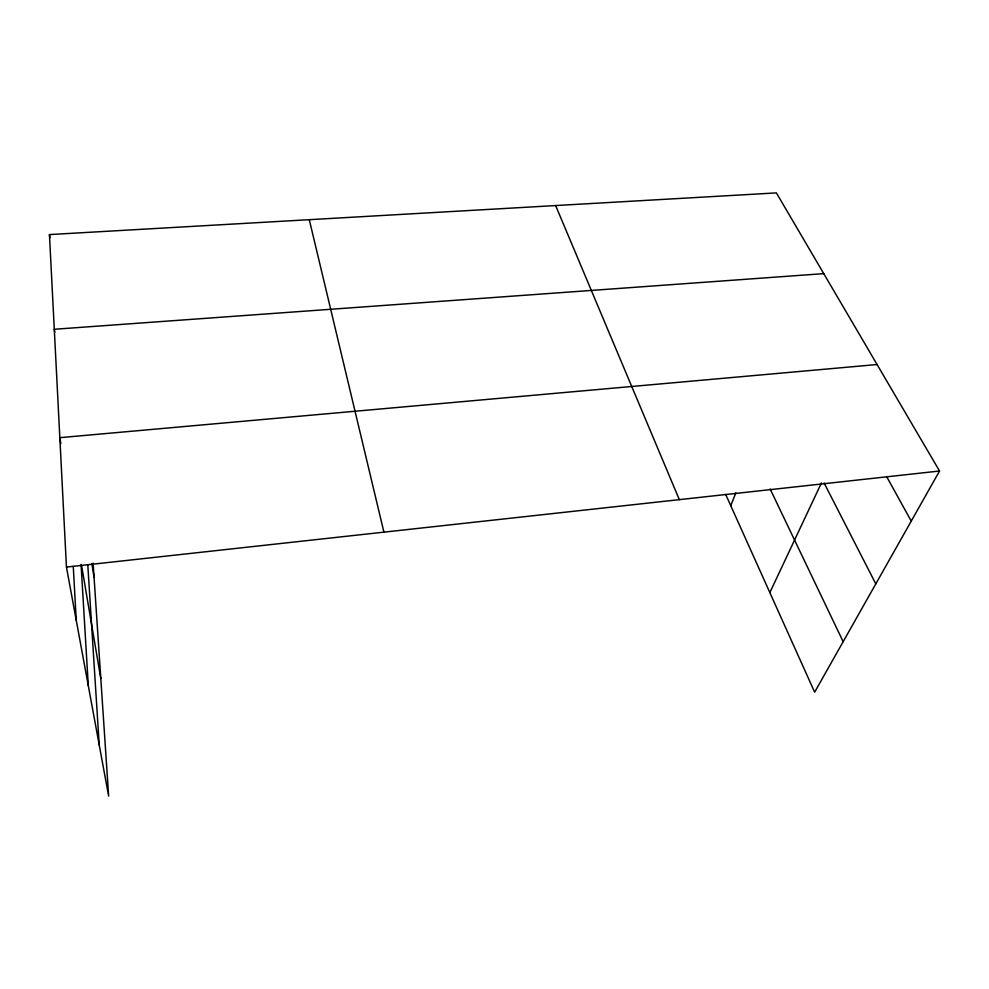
<?xml version="1.0" encoding="UTF-8"?>
<svg xmlns="http://www.w3.org/2000/svg" width="989" height="989" viewBox="0 0 989 989"><rect width="100%" height="100%" fill="white"/><g stroke="black" fill="none" stroke-linecap="round" stroke-linejoin="round"><path stroke-width="1.48" d="M730.747 505.639L735.853 492.881M769.85 592.596L821.377 483.028M93.114 563.149L108.642 796.096L66.448 567.08L49.45 234.578L776.39 192.904L939.55 471.011L814.639 692.176L725.679 494.389M66.448 567.08L939.55 471.011M877.082 364.533L59.834 437.67L60.848 443.628M823.75 273.632L54.296 329.275L54.778 332.304M886.601 476.537L911.24 521.129M824.084 482.966L875.797 583.893M770.147 489.011L843.147 641.7M555.645 205.564L679.332 499.643M309.285 219.682L383.917 532.144M81.642 565.856L100.791 678.454M91.89 563.619L94.029 577.007M49.45 234.578L49.92 237.632M87.774 564.67L99.221 745.001M81.061 564.447L88.293 685.649M73.273 566.462L76.227 620.165"/></g></svg>
